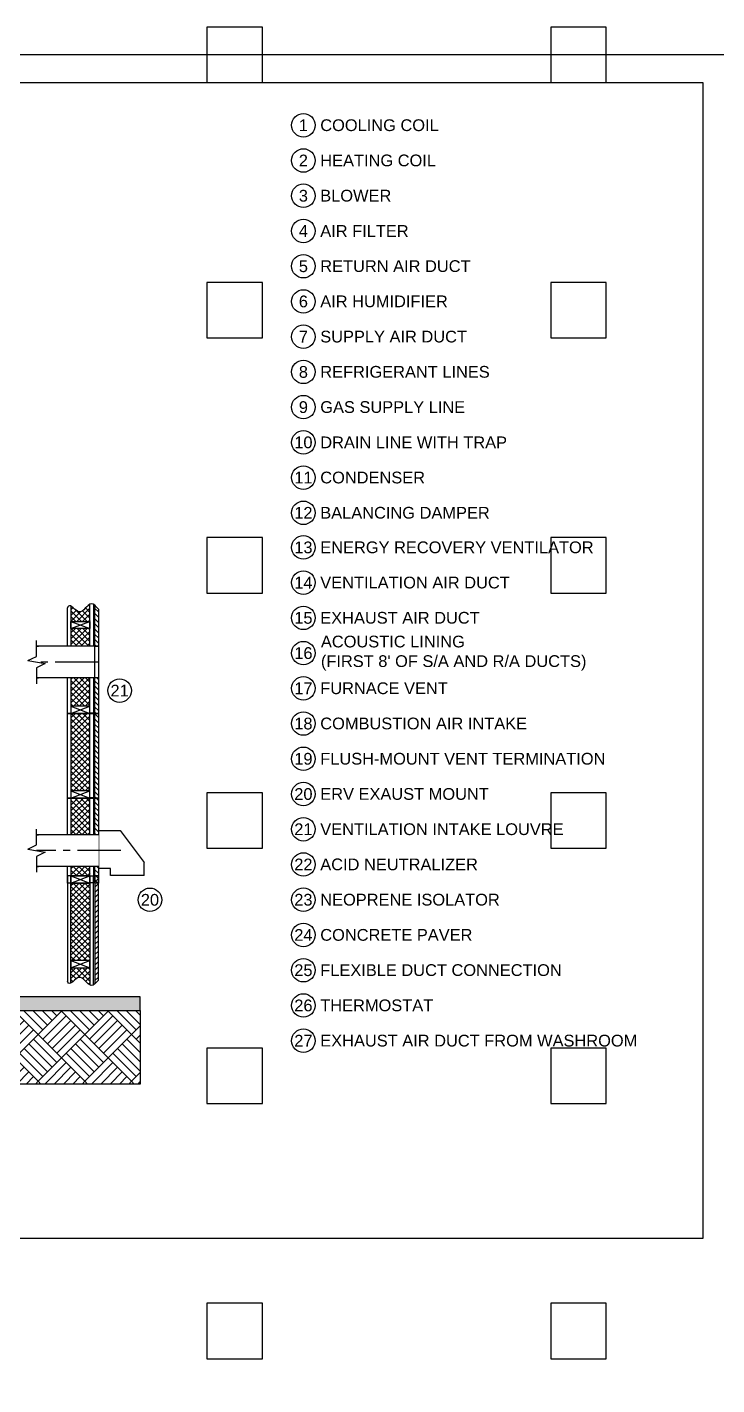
# Model space of a CAD drawing. Header units: millimetres. Extents: x -212361 to 39086, y -42 to 136893.
# Drawn here: x 13822 to 21403, y 76257 to 91173 of the extents above; entities that cross this region are included whole.
import ezdxf
from ezdxf.enums import TextEntityAlignment as Align

# ---------------------------------------------------------------- set-up
doc = ezdxf.new("R2010")
doc.units = ezdxf.units.MM
doc.header["$LTSCALE"] = 25
doc.linetypes.add('schedules_symbols_notes$0$CENTER2', pattern=[1.125, 0.75, -0.125, 0.125, -0.125])
for name, color, linetype in [('schedules_symbols_notes$0$M-ANNO', 11, 'Continuous'), ('schedules_symbols_notes$0$M-CENTER', 33, 'schedules_symbols_notes$0$CENTER2'), ('schedules_symbols_notes$0$M-DETAIL CLR11', 11, 'Continuous'), ('schedules_symbols_notes$0$M-HVAC-EXHS-DUCT', 5, 'Continuous'), ('schedules_symbols_notes$0$M-HVAC-SUPP-DUCT', 4, 'Continuous')]:
    doc.layers.add(name, color=color, linetype=linetype)
doc.styles.add('schedules_symbols_notes$0$RDZENG_0.25', font='micross.ttf', dxfattribs={"height": 4})

# ---------------------------------------------------------------- blocks, each defined once
blk = doc.blocks.new('*U320')
at = {"layer": 'Defpoints'}
blk.add_lwpolyline([(-12, -12), (12, -12), (12, 12), (-12, 12)], close=True, dxfattribs=at)
blk = doc.blocks.new('*U318')
at = {"layer": 'Defpoints', "color": 0, "linetype": 'ByBlock', "lineweight": -2, "transparency": 16777216}
for p in [(595.2, 1103.98), (744, 1103.98), (595.2, 993.59), (744, 993.59), (595.2, 883.19), (744, 883.19), (595.2, 772.79), (744, 772.79), (595.2, 662.39), (744, 662.39), (595.2, 551.99), (744, 551.99)]:
    blk.add_blockref('*U320', p, dxfattribs=at)
blk = doc.blocks.new('schedules_symbols_notes$0$A$C5ACE41D7')
h = blk.add_hatch()
h.set_pattern_fill('ANSI31', color=256, scale=10, style=0)
h.set_pattern_definition([(45, (-14703.144, -6128.736), (-22.45064, 22.45064), [])])
edge = h.paths.add_edge_path()
edge.add_line((-156, 0), (-156, -734))
edge.add_line((-156, -734), (-125, -734))
edge.add_line((-125, -734), (-125, 0))
h = blk.add_hatch()
h.set_pattern_fill('INSULATION', color=256, scale=10, style=0)
h.set_pattern_definition([(45, (-14703.144, -6128.736), (-25.14472, 25.14472), []), (135, (-14703.144, -6128.736), (-25.14472, -25.14472), [])])
h.paths.add_polyline_path([(82, 0), (-82, 0), (-82, -671), (82, -671)])
for p, q in [((113, 0), (-156, 0)), ((82, -671), (-82, -734)), ((82, -734), (-82, -671))]:
    blk.add_line(p, q)
for points in [[(-156, 0), (-156, -734), (-125, -734), (-125, 0)], [(-113, 0), (-113, -732), (-82, -732), (-82, 0)], [(-82, 0), (82, 0)], [(82, 0), (82, -734), (113, -734), (113, 0)]]:
    blk.add_lwpolyline(points)
blk.add_lwpolyline([(82, -734), (-82, -734), (-82, -671), (82, -671)], close=True)
blk = doc.blocks.new('schedules_symbols_notes$0$A$C5ACE41DD')
h = blk.add_hatch()
h.set_pattern_fill('INSULATION', color=256, scale=10, style=0)
h.set_pattern_definition([(45, (-14703.144, -5394.925), (-25.14472, 25.14472), []), (135, (-14703.144, -5394.925), (-25.14472, -25.14472), [])])
h.paths.add_polyline_path([(82, 734), (-82, 734), (-82, 63), (82, 63)])
edge = h.paths.add_edge_path()
edge.add_line((82, 796), (82, 928))
edge.add_spline(control_points=[(82, 928), (62, 917), (-2, 833), (-52, 930), (-82, 945)], knot_values=[91.647441, 91.647441, 91.647441, 91.647441, 165.163231, 279.58537, 279.58537, 279.58537, 279.58537], degree=3, periodic=0)
edge.add_line((-82, 945), (-82, 796))
edge.add_line((-82, 796), (82, 796))
h = blk.add_hatch()
h.set_pattern_fill('ANSI31', color=256, scale=10, style=0)
h.set_pattern_definition([(45, (-14703.144, -5394.925), (-22.45064, 22.45064), [])])
edge = h.paths.add_edge_path()
edge.add_line((-156, 902), (-156, 0))
edge.add_line((-156, 0), (-125, 0))
edge.add_line((-125, 0), (-125, 935))
for p, q in [((82, 734), (-82, 796)), ((82, 796), (-82, 734)), ((82, 63), (-82, 0)), ((82, 0), (-82, 63))]:
    blk.add_line(p, q)
for points in [[(-113, 943), (-113, 2), (-82, 2), (-82, 945)], [(-156, 902), (-156, 0), (-125, 0), (-125, 935)], [(82, 928), (82, 0), (113, 0), (113, 913)]]:
    blk.add_lwpolyline(points)
for points in [[(82, 796), (-82, 796), (-82, 734), (82, 734)], [(82, 0), (-82, 0), (-82, 63), (82, 63)]]:
    blk.add_lwpolyline(points, close=True)
blk.add_spline([(-156, 902), (-93, 948), (14, 879), (103, 928), (113, 913)], degree=3)
blk = doc.blocks.new('schedules_symbols_notes$0$KEYED NOTE_0.25')
at = {"layer": 'schedules_symbols_notes$0$M-ANNO'}
blk.add_circle((0, 0), 4, dxfattribs=at)
at = {"layer": 'schedules_symbols_notes$0$M-ANNO', "style": 'schedules_symbols_notes$0$RDZENG_0.25'}
blk.add_attdef('#', text='', height=4, dxfattribs=at).set_placement((0, 0), align=Align.MIDDLE_CENTER)
blk = doc.blocks.new('*U212')
for p, q in [((3.5, 0), (-2, 0)), ((4.97, -3.03), (3.5, 0)), ((6.03, 3.03), (4.97, -3.03)), ((6.03, 3.03), (7.5, 0)), ((7.5, 0), (13, 0))]:
    blk.add_line(p, q)
at = {"layer": 'Defpoints', "color": 123}
for p, q in [((0, 0), (0, -0.64)), ((11, 0), (11, -0.64))]:
    blk.add_line(p, q, dxfattribs=at)
blk = doc.blocks.new('schedules_symbols_notes')
at = {"layer": 'schedules_symbols_notes$0$M-DETAIL CLR11'}
h = blk.add_hatch(dxfattribs=at)
h.set_pattern_fill('CONCRETE1', color=256, scale=0.5, style=0)
h.set_pattern_definition([(0, (-491.654, 3022.402), (10.16, 10.16), [1.27, -8.89]), (90, (-491.654, 3022.402), (-10.16, 10.16), [1.27, -8.89]), (135, (-490.384, 3022.402), (-10.16, 9e-16), [1.79605, -12.57236]), (0, (-490.384, 3028.117), (10.16, 10.16), [1.27, -8.89]), (45, (-489.749, 3027.482), (0, 10.16), [0.898025, -13.47038]), (135, (-489.749, 3027.482), (-10.16, 9e-16), [0.898025, -13.47038]), (0, (-486.574, 3030.657), (10.16, 10.16), [1.79605, -8.36395]), (45, (-486.574, 3030.657), (0, 10.16), [1.27, -13.09841]), (135, (-484.778, 3030.657), (-10.16, 9e-16), [1.27, -13.09841]), (90, (-484.669, 3024.942), (-10.16, 10.16), [1.27, -8.89]), (45, (-484.669, 3024.942), (0, 10.16), [0.898025, -13.47038]), (135, (-484.034, 3025.577), (-10.16, 9e-16), [0.898025, -13.47038]), (0, (-490.384, 3024.942), (10.16, 10.16), [0.635, -8.509]), (0, (-482.764, 3027.482), (10.16, 10.16), [0.635, -8.509]), (90, (-485.939, 3028.752), (-10.16, 10.16), [0.635, -8.509]), (135, (-484.669, 3023.037), (-10.16, 9e-16), [0.898025, -13.47038]), (135, (-489.114, 3030.022), (-10.16, 9e-16), [0.898025, -13.47038]), (45, (-486.891, 3025.736), (0, 10.16), [0.898025, -13.47038]), (90, (-488.161, 3023.672), (-10.16, 10.16), [0.15875, -10.00125]), (90, (-487.685, 3027.958), (-10.16, 10.16), [0.15875, -10.00125]), (90, (-482.923, 3029.704), (-10.16, 10.16), [0.15875, -10.00125]), (90, (-482.764, 3024.307), (-10.16, 10.16), [0.15875, -10.00125])])
h.paths.add_polyline_path([(593.1, 3170.05), (99.37, 3170.05), (99.37, 3164.13), (593.1, 3164.13)])
h = blk.add_hatch(dxfattribs=at)
h.set_pattern_fill('EARTH2', color=256, scale=1.5, style=0)
h.set_pattern_definition([(45, (-491.654, 3022.402), (0, 20.20558), [14.2875, -14.2875]), (45, (-493.674, 3024.423), (0, 20.20558), [14.2875, -14.2875]), (45, (-495.695, 3026.443), (0, 20.20558), [14.2875, -14.2875]), (45, (-497.715, 3028.464), (0, 20.20558), [14.2875, -14.2875]), (45, (-499.736, 3030.484), (0, 20.20558), [14.2875, -14.2875]), (45, (-501.757, 3032.505), (0, 20.20558), [14.2875, -14.2875]), (135, (-491.654, 3022.402), (-20.20558, 1e-15), [14.2875, -14.2875]), (135, (-493.674, 3020.381), (-20.20558, 1e-15), [14.2875, -14.2875]), (135, (-495.695, 3018.361), (-20.20558, 1e-15), [14.2875, -14.2875]), (135, (-497.715, 3016.34), (-20.20558, 1e-15), [14.2875, -14.2875]), (135, (-499.736, 3014.32), (-20.20558, 1e-15), [14.2875, -14.2875]), (135, (-501.757, 3012.299), (-20.20558, 1e-15), [14.2875, -14.2875])])
h.paths.add_polyline_path([(99.37, 3164.13), (593.1, 3164.13), (593.1, 3132.35), (99.37, 3132.35)])
at = {"layer": 'Defpoints', "color": 255}
blk.add_lwpolyline([(38.8, 2473.52), (1526.8, 2473.52), (1526.8, 3577.52), (38.8, 3577.52)], close=True, dxfattribs=at)
at = {"layer": 'schedules_symbols_notes$0$M-DETAIL CLR11'}
for points in [[(593.1, 3170.05), (99.37, 3170.05), (99.37, 3164.13), (593.1, 3164.13)], [(99.37, 3164.13), (593.1, 3164.13), (593.1, 3132.35), (99.37, 3132.35)]]:
    blk.add_lwpolyline(points, close=True, dxfattribs=at)
at = {"layer": 'schedules_symbols_notes$0$M-HVAC-EXHS-DUCT', "linetype": 'Continuous'}
for p, q in [((584.37, 3241.95), (594.83, 3228.13)), ((580.23, 3222.61), (580.23, 3225.51)), ((594.83, 3222.61), (594.83, 3228.13)), ((594.83, 3222.61), (580.23, 3222.61))]:
    blk.add_line(p, q, dxfattribs=at)
at = {"layer": 'Defpoints'}
blk.add_blockref('*U318', (38.8, 2473.52), dxfattribs=at)
at = {"layer": 'schedules_symbols_notes$0$M-ANNO', "xscale": 1.27, "yscale": 1.27, "zscale": 1.27}
for p, values in [((663.72, 3547.06), {'#': '1'}), ((663.72, 3531.82), {'#': '2'}), ((663.72, 3516.58), {'#': '3'}), ((663.72, 3501.34), {'#': '4'}), ((663.72, 3486.1), {'#': '5'}), ((663.72, 3470.86), {'#': '6'}), ((663.72, 3455.62), {'#': '7'}), ((663.72, 3440.38), {'#': '8'}), ((663.72, 3425.14), {'#': '9'}), ((663.72, 3409.9), {'#': '10'}), ((663.72, 3394.66), {'#': '11'}), ((663.72, 3379.42), {'#': '12'}), ((663.72, 3364.47), {'#': '13'}), ((663.72, 3349.23), {'#': '14'}), ((663.72, 3333.99), {'#': '15'}), ((663.72, 3318.75), {'#': '16'}), ((584.19, 3302.52), {'#': '21'}), ((663.72, 3303.51), {'#': '17'}), ((663.72, 3288.27), {'#': '18'}), ((663.72, 3273.03), {'#': '19'}), ((663.72, 3257.79), {'#': '20'}), ((663.72, 3242.55), {'#': '21'}), ((663.72, 3227.31), {'#': '22'}), ((597.32, 3212.03), {'#': '20'}), ((663.72, 3212.07), {'#': '23'}), ((663.72, 3196.83), {'#': '24'}), ((663.72, 3181.59), {'#': '25'}), ((663.72, 3166.35), {'#': '26'}), ((663.72, 3151.09), {'#': '27'})]:
    blk.add_blockref('schedules_symbols_notes$0$KEYED NOTE_0.25', p, dxfattribs=at).add_auto_attribs(values)
at = {"layer": 'schedules_symbols_notes$0$M-DETAIL CLR11', "xscale": -0.05, "yscale": 0.05, "zscale": 0.05}
for name, p in [('schedules_symbols_notes$0$A$C5ACE41DD', (567.25, 3292.68)), ('schedules_symbols_notes$0$A$C5ACE41D7', (567.25, 3292.68)), ('schedules_symbols_notes$0$A$C5ACE41D7', (567.25, 3255.99))]:
    blk.add_blockref(name, p, dxfattribs=at)
at = {"layer": 'schedules_symbols_notes$0$M-DETAIL CLR11', "xscale": 0.05, "yscale": 0.05, "zscale": 0.05, "rotation": 180}
blk.add_blockref('schedules_symbols_notes$0$A$C5ACE41DD', (567.25, 3222.42), dxfattribs=at)
at = {"layer": 'schedules_symbols_notes$0$M-ANNO', "char_height": 5.08, "attachment_point": 4, "style": 'schedules_symbols_notes$0$RDZENG_0.25'}
for s, insert, width in [('COOLING COIL', (671.02, 3547.06), 275.8763), ('HEATING COIL', (671.02, 3531.82), 275.8763), ('BLOWER', (671.02, 3516.58), 275.8763), ('AIR FILTER', (671.02, 3501.34), 275.8763), ('RETURN AIR DUCT', (671.02, 3486.1), 275.8763), ('AIR HUMIDIFIER ', (671.02, 3470.86), 275.8763), ('SUPPLY AIR DUCT', (671.02, 3455.62), 275.8763), ('REFRIGERANT LINES', (671.02, 3440.38), 275.8763), ('GAS SUPPLY LINE', (671.02, 3425.14), 275.8763), ('DRAIN LINE WITH TRAP', (671.02, 3409.9), 275.8763), ('CONDENSER', (671.02, 3394.66), 275.8763), ('BALANCING DAMPER', (671.02, 3379.42), 275.8763), ('ENERGY RECOVERY VENTILATOR', (671.02, 3364.47), 275.8763), ('VENTILATION AIR DUCT', (671.02, 3349.23), 275.8763), ('EXHAUST AIR DUCT', (671.02, 3333.99), 275.8763), ("ACOUSTIC LINING\\P(FIRST 8' OF S/A AND R/A DUCTS)", (671.3, 3318.75), 275.8763), ('FURNACE VENT', (671.02, 3303.51), 275.8763), ('COMBUSTION AIR INTAKE', (671.02, 3288.27), 275.8763), ('FLUSH-MOUNT VENT TERMINATION', (671.02, 3273.03), 275.8763), ('ERV EXAUST MOUNT', (671.02, 3257.79), 275.8763), ('VENTILATION INTAKE LOUVRE', (671.02, 3242.55), 275.8763), ('ACID NEUTRALIZER', (671.02, 3227.31), 275.8763), ('NEOPRENE ISOLATOR', (671.02, 3212.07), 275.8763), ('CONCRETE PAVER', (671.02, 3196.83), 275.8763), ('FLEXIBLE DUCT CONNECTION', (671.02, 3181.59), 275.8763), ('THERMOSTAT', (671.02, 3166.35), 275.8763), ('EXHAUST AIR DUCT FROM WASHROOM', (671.02, 3151.09), 136.341)]:
    blk.add_mtext(s, dxfattribs=dict(at, insert=insert, width=width))
blk.add_wipeout([(575.06, 3226.45), (548.24, 3226.45), (548.25, 3230.81), (552.02, 3232.64), (544.47, 3233.97), (548.25, 3235.8), (548.24, 3240.16), (575.06, 3240.16)])
blk.add_wipeout([(575.06, 3307.99), (548.24, 3307.99), (548.25, 3312.35), (552.02, 3314.17), (544.47, 3315.51), (548.25, 3317.33), (548.24, 3321.69), (575.06, 3321.69)]).dxf.layer = 'schedules_symbols_notes$0$M-DETAIL CLR11'
at = {"layer": 'schedules_symbols_notes$0$M-ANNO'}
blk.add_lwpolyline([(50.8, 3565.5), (836.63, 3565.5), (836.63, 3065.5), (50.8, 3065.5)], close=True, dxfattribs=at)
at = {"layer": 'schedules_symbols_notes$0$M-CENTER', "color": 11}
for p, q in [((575.06, 3314.84), (548.24, 3314.84)), ((584.73, 3233.3), (548.24, 3233.3))]:
    blk.add_line(p, q, dxfattribs=at)
at = {"layer": 'schedules_symbols_notes$0$M-DETAIL CLR11'}
blk.add_lwpolyline([(573.51, 3321.69), (575.06, 3321.69), (575.06, 3307.99), (573.51, 3307.99)], close=True, dxfattribs=at)
at = {"layer": 'schedules_symbols_notes$0$M-HVAC-EXHS-DUCT', "linetype": 'Continuous'}
for p, q in [((575.06, 3241.95), (584.37, 3241.95)), ((575.06, 3240.16), (548.24, 3240.16)), ((575.06, 3226.45), (548.24, 3226.45)), ((580.23, 3225.51), (575.06, 3225.51))]:
    blk.add_line(p, q, dxfattribs=at)
at = {"layer": 'schedules_symbols_notes$0$M-HVAC-SUPP-DUCT', "linetype": 'Continuous'}
for p, q in [((575.06, 3321.69), (548.24, 3321.69)), ((575.06, 3307.99), (548.24, 3307.99))]:
    blk.add_line(p, q, dxfattribs=at)
at = {"layer": 'schedules_symbols_notes$0$M-HVAC-EXHS-DUCT', "linetype": 'Continuous', "xscale": 1.246242485912276, "yscale": 1.246242485912276, "zscale": 1.246242485912276, "rotation": 90}
blk.add_blockref('*U212', (548.24, 3226.45), dxfattribs=at)
at = {"layer": 'schedules_symbols_notes$0$M-HVAC-SUPP-DUCT', "linetype": 'Continuous', "xscale": 1.246242485912276, "yscale": 1.246242485912276, "zscale": 1.246242485912276, "rotation": 90}
blk.add_blockref('*U212', (548.24, 3307.99), dxfattribs=at)

msp = doc.modelspace()

# ---------------------------------------------------------------- block references
at = {"xscale": 25.4, "yscale": 25.4, "zscale": 25.4}
msp.add_blockref('schedules_symbols_notes', (0, 0), dxfattribs=at)

doc.saveas('drawing.dxf')
